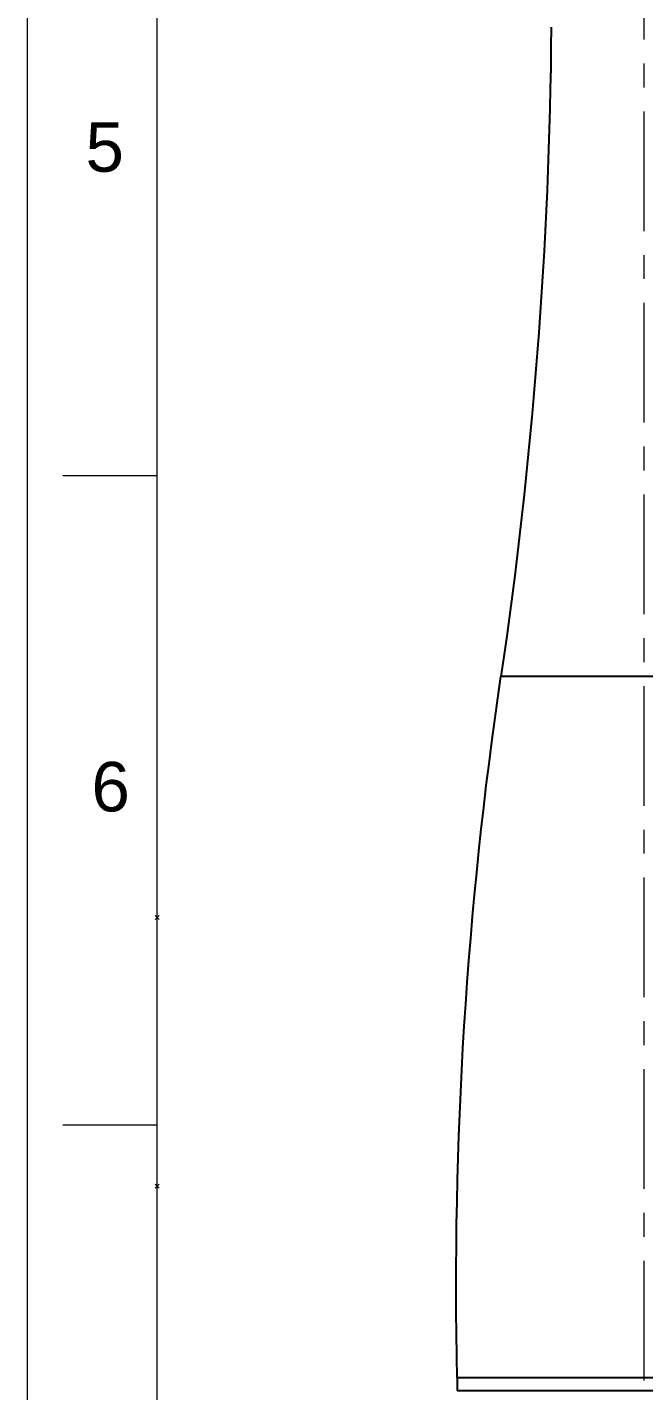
# Model space of a CAD drawing. Header units: inches. Extents: x 6332 to 6926, y -3179 to -2339.
# Drawn here: x 6331.7 to 6426.7, y -3000 to -2790 of the extents above; entities that cross this region are included whole.
import ezdxf

# ---------------------------------------------------------------- set-up
doc = ezdxf.new("R2010")
doc.units = ezdxf.units.IN
doc.header["$LTSCALE"] = 4.84
doc.header["$MEASUREMENT"] = 0
doc.header["$PDMODE"] = 3
doc.header["$PDSIZE"] = 0.3125
doc.linetypes.add('CENTERX2', pattern=[20.32, 12.7, -2.54, 2.54, -2.54])
doc.layers.get('0').update_dxf_attribs({"linetype": 'CONTINUOUS', "lineweight": 13})
doc.layers.add('CENTER', color=1, linetype='CENTERX2', lineweight=15)
doc.styles.get("Standard").update_dxf_attribs({"font": 'arial.ttf'})

msp = doc.modelspace()

# ---------------------------------------------------------------- linework, layer by layer
at = {"color": 7, "linetype": 'Continuous'}
for p, q in [((6331.69, -2339.1), (6331.69, -3179.1)), ((6351.69, -2859.1), (6337.15, -2859.1)), ((6351.69, -2959.1), (6337.15, -2959.1))]:
    msp.add_line(p, q, dxfattribs=at)
at = {"linetype": 'Continuous'}
msp.add_line((6351.69, -3159.1), (6351.69, -2359.1), dxfattribs=at)
at = {"lineweight": -3}
for p, q in [((6448.66, -2890.03), (6404.66, -2890.03)), ((6397.91, -2998.03), (6397.91, -3000.03)), ((6455.41, -2998.03), (6397.91, -2998.03)), ((6455.41, -3000.03), (6397.91, -3000.03))]:
    msp.add_line(p, q, dxfattribs=at)
at = {"lineweight": -3, "extrusion": (0, 0, -1)}
for centre, radius, start, end in [((-5686.29, -2784.05), 726.14, 180.47138, 188.39175), ((-7042.29, -2984.09), 644.53, 358.76091, 8.39175)]:
    msp.add_arc(centre, radius, start, end, dxfattribs=at)
for p in [(6351.69, -2927.12), (6351.69, -2927.12), (6351.69, -2968.51), (6351.69, -2968.51)]:
    msp.add_point(p)
at = {"layer": 'CENTER', "ltscale": 0.3}
msp.add_line((6426.66, -2507.93), (6426.66, -3136.72), dxfattribs=at)

# ---------------------------------------------------------------- texts
at = {"char_height": 7.62, "attachment_point": 5}
for s, insert in [('5', (6343.62, -2808.52)), ('6', (6344.54, -2907.04))]:
    msp.add_mtext_dynamic_manual_height_columns(s, width=50, gutter_width=12.5, heights=[0], dxfattribs=dict(at, insert=insert))

doc.saveas('drawing.dxf')
